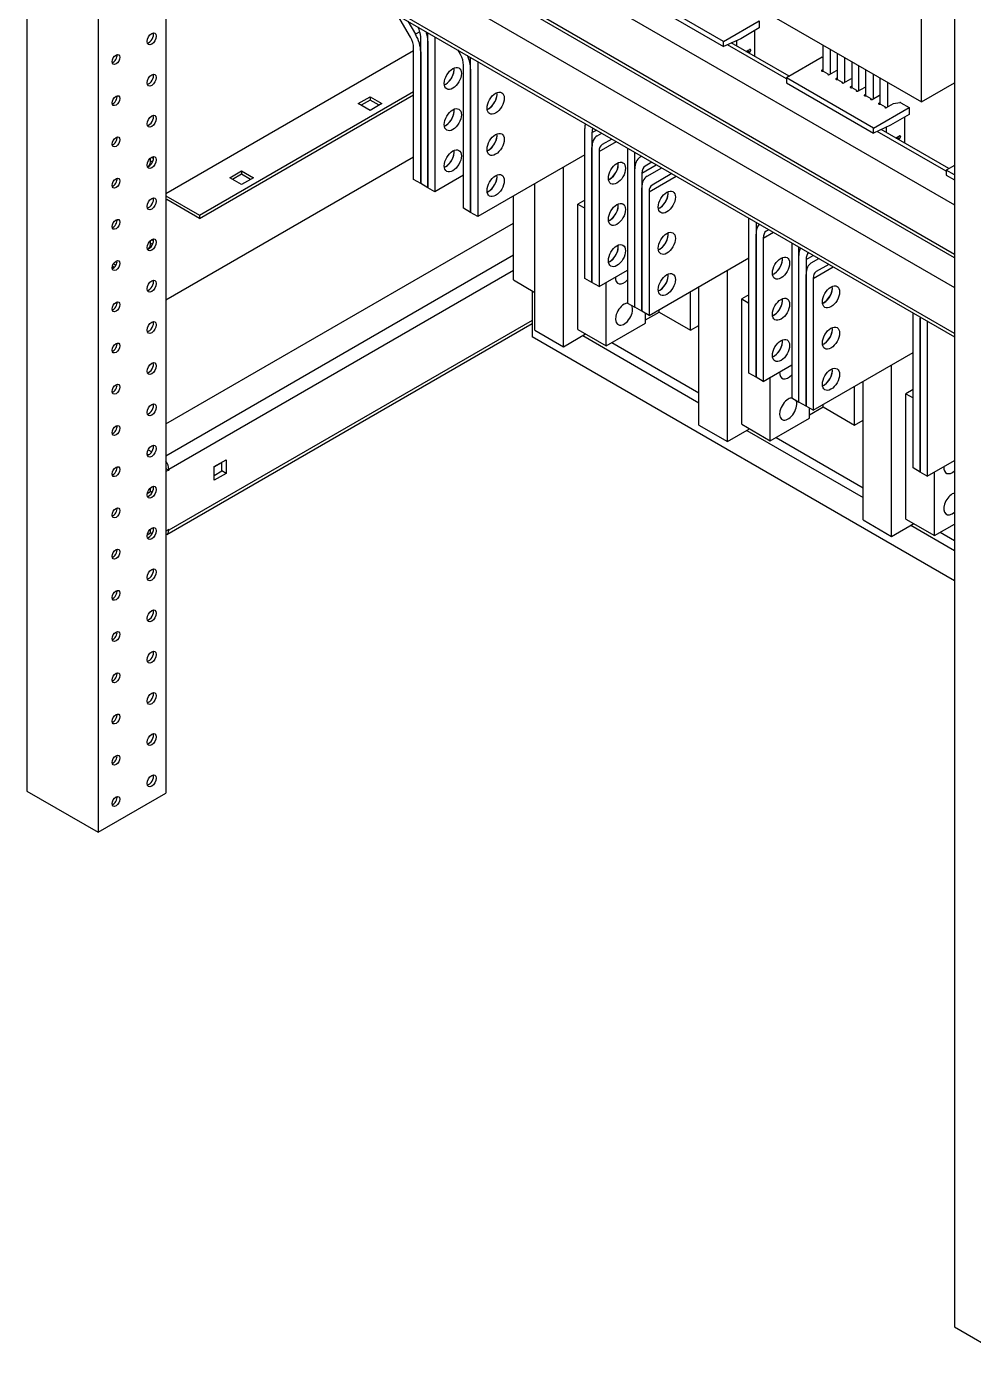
# Model space of a CAD drawing. Header units: millimetres. Extents: x -116965 to 323937, y 291661 to 566926.
# Drawn here: x -22565.2 to -22321.3, y 313511.1 to 313856.6 of the extents above; entities that cross this region are included whole.
import ezdxf

# ---------------------------------------------------------------- set-up
doc = ezdxf.new("R2010")
doc.units = ezdxf.units.MM
doc.layers.add('ALPHA', color=255, linetype='Continuous')

msp = doc.modelspace()

# ---------------------------------------------------------------- linework, layer by layer
at = {"layer": 'ALPHA'}
for p, q in [((-22565.16943, 314169.231135), (-22565.16943, 313659.737268)), ((-22546.784654, 314158.616679), (-22546.784654, 313649.122813)), ((-22529.319116, 314053.852003), (-22529.319116, 313659.206546)), ((-22326.167338, 314031.243213), (-22326.167338, 313521.749346)), ((-22518.104403, 313921.489742), (-22326.167338, 313810.674826)), ((-22326.167338, 313797.93748), (-22529.135269, 313915.121069)), ((-22326.167338, 313797.088323), (-22529.135269, 313914.271912)), ((-22518.839794, 313900.685409), (-22326.167338, 313789.445915)), ((-22326.167338, 313777.557725), (-22529.135269, 313894.741314)), ((-22529.135269, 313893.892158), (-22326.167338, 313776.708568)), ((-22385.64209, 313852.761143), (-22408.071517, 313865.710778)), ((-22408.071517, 313864.437044), (-22385.64209, 313851.487408)), ((-22380.586276, 313863.747104), (-22334.624335, 313837.210965)), ((-22334.624335, 313837.210965), (-22334.624335, 313861.836502)), ((-22466.331659, 313853.894787), (-22469.568593, 313859.501322)), ((-22466.968593, 313858.000211), (-22465.031659, 313854.645342)), ((-22385.64209, 313852.761143), (-22376.449701, 313858.06837)), ((-22376.449701, 313856.259667), (-22381.229743, 313853.499909)), ((-22376.449701, 313858.06837), (-22376.449701, 313856.259667)), ((-22463.901773, 313855.297683), (-22465.031659, 313854.645342)), ((-22463.685465, 313816.194343), (-22463.685465, 313853.936544)), ((-22461.846987, 313815.132898), (-22461.846987, 313855.04325)), ((-22461.846987, 313852.875099), (-22461.846987, 313815.132898)), ((-22460.00851, 313853.981805), (-22460.00851, 313814.071452)), ((-22381.229743, 313853.499378), (-22385.64209, 313851.487408)), ((-22385.64209, 313851.487408), (-22385.64209, 313852.761143)), ((-22382.33962, 313852.993289), (-22382.33283, 313852.989369)), ((-22382.33283, 313852.989369), (-22382.33283, 313851.629761)), ((-22381.229743, 313853.499909), (-22381.229743, 313853.499378)), ((-22377.552788, 313848.870003), (-22377.552788, 313855.6228)), ((-22529.319116, 313813.646874), (-22465.523943, 313850.479035)), ((-22465.523943, 313817.255789), (-22465.523943, 313851.176786)), ((-22463.685465, 313850.11534), (-22463.685465, 313816.194343)), ((-22453.462316, 313849.436716), (-22454.125381, 313850.585179)), ((-22369.463486, 313843.144446), (-22384.67652, 313851.927695)), ((-22368.788662, 313843.810032), (-22383.655365, 313852.393327)), ((-22379.892113, 313850.220613), (-22378.922022, 313850.741578)), ((-22379.794023, 313850.16398), (-22379.471211, 313850.366562)), ((-22379.758961, 313850.185983), (-22379.758961, 313850.292119)), ((-22379.471211, 313850.366562), (-22378.919667, 313850.048129)), ((-22378.919667, 313850.048129), (-22379.24248, 313849.845546)), ((-22378.655875, 313850.518563), (-22378.984259, 313850.708155)), ((-22378.93182, 313850.736316), (-22378.655875, 313850.576999)), ((-22378.655875, 313850.576999), (-22378.655875, 313850.518563)), ((-22359.995327, 313845.132938), (-22359.995327, 313851.858914)), ((-22358.156849, 313850.797468), (-22358.156849, 313844.365108)), ((-22356.318371, 313843.010047), (-22356.318371, 313849.736023)), ((-22452.654599, 313809.82567), (-22452.654599, 313846.718714)), ((-22450.816122, 313808.764224), (-22450.816122, 313848.674577)), ((-22448.977644, 313847.613132), (-22448.977644, 313807.702779)), ((-22360.271098, 313848.727649), (-22369.463486, 313843.420422)), ((-22360.271098, 313848.727649), (-22359.995327, 313848.568433)), ((-22354.479894, 313848.674577), (-22354.479894, 313842.242217)), ((-22352.641416, 313847.613132), (-22352.641416, 313840.887155)), ((-22350.802938, 313840.119326), (-22350.802938, 313846.551686)), ((-22450.816122, 313845.657269), (-22450.816122, 313808.764224)), ((-22347.034059, 313830.470786), (-22369.463486, 313843.420422)), ((-22369.463486, 313843.420422), (-22369.463486, 313842.146687)), ((-22359.995327, 313845.553927), (-22360.326253, 313845.362867)), ((-22360.326253, 313845.150578), (-22360.326253, 313845.362867)), ((-22359.958557, 313845.150578), (-22358.745162, 313844.450024)), ((-22358.745162, 313844.450024), (-22358.745162, 313844.237735)), ((-22358.377466, 313844.237735), (-22356.538989, 313845.29918)), ((-22356.318371, 313843.431036), (-22356.649297, 313843.239976)), ((-22356.649297, 313843.027687), (-22356.649297, 313843.239976)), ((-22356.538989, 313845.29918), (-22356.318371, 313845.33331)), ((-22356.281602, 313843.027687), (-22355.068207, 313842.327133)), ((-22354.700511, 313842.114844), (-22352.862033, 313843.176289)), ((-22352.862033, 313843.176289), (-22352.641416, 313843.210419)), ((-22348.964461, 313838.764264), (-22348.964461, 313845.49024)), ((-22347.125983, 313844.428795), (-22347.125983, 313837.996435)), ((-22345.287506, 313836.641373), (-22345.287506, 313843.367349)), ((-22520.678272, 313808.021212), (-22465.523943, 313839.864579)), ((-22520.678272, 313807.172056), (-22465.523943, 313839.015423)), ((-22369.463486, 313842.146687), (-22347.034059, 313829.197051)), ((-22355.068207, 313842.327133), (-22355.068207, 313842.114844)), ((-22352.641416, 313841.308145), (-22352.972342, 313841.117085)), ((-22352.972342, 313840.904796), (-22352.972342, 313841.117085)), ((-22352.604646, 313840.904796), (-22351.391251, 313840.204242)), ((-22351.391251, 313840.204242), (-22351.391251, 313839.991952)), ((-22351.023556, 313839.991952), (-22349.185078, 313841.053398)), ((-22348.964461, 313839.185254), (-22349.295387, 313838.994194)), ((-22349.295387, 313838.781905), (-22349.295387, 313838.994194)), ((-22349.185078, 313841.053398), (-22348.964461, 313841.087528)), ((-22347.3466, 313837.869061), (-22345.508123, 313838.930507)), ((-22345.508123, 313838.930507), (-22345.287506, 313838.964637)), ((-22343.449028, 313842.305904), (-22343.449028, 313835.873544)), ((-22334.624335, 313837.210965), (-22326.167338, 313842.093615)), ((-22479.790529, 313836.786387), (-22476.738656, 313838.548387)), ((-22476.738656, 313835.024387), (-22479.790529, 313836.786387)), ((-22476.738656, 313837.69923), (-22479.055138, 313836.361809)), ((-22476.738656, 313838.548387), (-22476.738656, 313837.69923)), ((-22476.738656, 313838.548387), (-22473.686783, 313836.786387)), ((-22474.422174, 313836.361809), (-22476.738656, 313837.69923)), ((-22473.686783, 313836.786387), (-22476.738656, 313835.024387)), ((-22348.927691, 313838.781905), (-22347.714296, 313838.08135)), ((-22347.714296, 313838.08135), (-22347.714296, 313837.869061)), ((-22347.034059, 313830.470786), (-22337.841671, 313835.778014)), ((-22345.287506, 313837.062363), (-22345.618431, 313836.871303)), ((-22345.618431, 313836.659013), (-22345.618431, 313836.871303)), ((-22345.250736, 313836.659013), (-22344.037341, 313835.958459)), ((-22344.037341, 313835.958459), (-22344.037341, 313835.74617)), ((-22343.669645, 313835.74617), (-22341.831168, 313836.807616)), ((-22341.831168, 313836.807616), (-22340.23621, 313837.054357)), ((-22339.985069, 313837.015505), (-22337.841671, 313835.778014)), ((-22337.841671, 313835.778014), (-22337.841671, 313833.96931)), ((-22337.841671, 313833.96931), (-22342.621713, 313831.209552)), ((-22338.944758, 313826.579646), (-22338.944758, 313833.332443)), ((-22421.400479, 313791.781095), (-22421.400479, 313830.372453)), ((-22419.562002, 313829.311007), (-22418.419718, 313829.970505)), ((-22419.562002, 313829.311007), (-22419.562002, 313790.71965)), ((-22418.215808, 313828.465354), (-22417.014264, 313829.159066)), ((-22342.621713, 313831.209021), (-22347.034059, 313829.197051)), ((-22347.034059, 313829.197051), (-22347.034059, 313830.470786)), ((-22328.281587, 313819.368065), (-22346.068489, 313829.637338)), ((-22327.606763, 313820.033651), (-22345.047335, 313830.10297)), ((-22343.731589, 313830.702932), (-22343.7248, 313830.699012)), ((-22343.7248, 313830.699012), (-22343.7248, 313829.339404)), ((-22342.621713, 313831.209552), (-22342.621713, 313831.209021)), ((-22419.562002, 313790.71965), (-22419.562002, 313825.489803)), ((-22417.723524, 313824.428358), (-22413.271981, 313826.998457)), ((-22414.414264, 313827.657955), (-22416.915808, 313826.213688)), ((-22410.369614, 313825.277514), (-22410.369614, 313785.412422)), ((-22341.284083, 313827.930256), (-22340.313992, 313828.451222)), ((-22341.185993, 313827.873623), (-22340.86318, 313828.076206)), ((-22341.150931, 313827.895627), (-22341.150931, 313828.001763)), ((-22340.86318, 313828.076206), (-22340.311637, 313827.757772)), ((-22340.311637, 313827.757772), (-22340.634449, 313827.55519)), ((-22340.047844, 313828.228206), (-22340.376229, 313828.417799)), ((-22340.32379, 313828.44596), (-22340.047844, 313828.286642)), ((-22340.047844, 313828.286642), (-22340.047844, 313828.228206)), ((-22533.271843, 313822.085366), (-22533.271843, 313822.791133)), ((-22533.271843, 313822.085366), (-22532.759903, 313821.789797)), ((-22532.996072, 313822.987595), (-22532.536452, 313822.722233)), ((-22529.319116, 313786.261578), (-22465.523943, 313823.093739)), ((-22421.400479, 313823.624462), (-22448.977644, 313807.702779)), ((-22417.723524, 313824.428358), (-22417.723524, 313789.658204)), ((-22408.531136, 313824.216069), (-22408.491939, 313824.238699)), ((-22408.531136, 313784.350976), (-22408.531136, 313824.216069)), ((-22407.184942, 313822.945838), (-22406.71879, 313823.214971)), ((-22404.11879, 313821.71386), (-22405.884942, 313820.694172)), ((-22512.883126, 313817.680367), (-22509.831253, 313819.442367)), ((-22509.831253, 313818.59321), (-22512.147735, 313817.255789)), ((-22509.831253, 313819.442367), (-22509.831253, 313818.59321)), ((-22509.831253, 313819.442367), (-22506.779381, 313817.680367)), ((-22507.514772, 313817.255789), (-22509.831253, 313818.59321)), ((-22452.654599, 313818.317234), (-22460.00851, 313814.071452)), ((-22426.915912, 313774.161099), (-22426.915912, 313820.440125)), ((-22408.531136, 313784.350976), (-22408.531136, 313819.970286)), ((-22406.692658, 313818.908841), (-22402.976506, 313821.054362)), ((-22406.692658, 313818.908841), (-22406.692658, 313783.289531)), ((-22405.346464, 313818.063188), (-22401.571052, 313820.242923)), ((-22398.971052, 313818.741812), (-22404.046464, 313815.811522)), ((-22326.167338, 313820.864704), (-22328.281587, 313819.644041)), ((-22326.167338, 313818.423379), (-22328.281587, 313819.644041)), ((-22328.281587, 313819.644041), (-22328.281587, 313818.370307)), ((-22328.281587, 313818.370307), (-22326.167338, 313817.149644)), ((-22509.831253, 313815.918367), (-22512.883126, 313817.680367)), ((-22506.779381, 313817.680367), (-22509.831253, 313815.918367)), ((-22463.685465, 313816.194343), (-22465.523943, 313817.255789)), ((-22461.846987, 313815.132898), (-22463.685465, 313816.194343)), ((-22460.00851, 313814.071452), (-22461.846987, 313815.132898)), ((-22434.269823, 313778.406881), (-22434.269823, 313816.194343)), ((-22406.692658, 313783.289531), (-22406.692658, 313815.087637)), ((-22404.854181, 313814.026191), (-22397.828769, 313818.082315)), ((-22529.319116, 313813.010006), (-22520.678272, 313808.021212)), ((-22529.319116, 313812.16085), (-22529.135269, 313812.054705)), ((-22529.319116, 313811.948561), (-22529.135269, 313812.054705)), ((-22520.678272, 313807.172056), (-22529.135269, 313812.054705)), ((-22439.785256, 313791.356517), (-22439.785256, 313813.010006)), ((-22421.400479, 313811.948561), (-22423.238957, 313810.887115)), ((-22404.854181, 313814.026191), (-22404.854181, 313782.228085)), ((-22520.678272, 313808.021212), (-22520.678272, 313807.172056)), ((-22450.816122, 313808.764224), (-22452.654599, 313809.82567)), ((-22448.977644, 313807.702779), (-22450.816122, 313808.764224)), ((-22423.238957, 313810.887115), (-22421.400479, 313809.82567)), ((-22423.238957, 313778.61917), (-22423.238957, 313810.887115)), ((-22529.319116, 313754.312067), (-22439.785256, 313806.004466)), ((-22379.115494, 313767.367848), (-22379.115494, 313807.2782)), ((-22377.277016, 313806.216755), (-22377.277016, 313766.306402)), ((-22533.271843, 313800.856455), (-22533.271843, 313801.562222)), ((-22532.996072, 313801.758684), (-22532.536452, 313801.493322)), ((-22377.277016, 313766.306402), (-22377.277016, 313803.199447)), ((-22375.438539, 313802.138001), (-22372.825473, 313803.646655)), ((-22375.438539, 313802.138001), (-22375.438539, 313765.244956)), ((-22373.967757, 313804.306153), (-22374.630822, 313803.923332)), ((-22368.084628, 313800.909527), (-22368.084628, 313760.999174)), ((-22533.271843, 313800.856455), (-22532.759903, 313800.560886)), ((-22439.785256, 313797.72519), (-22529.319116, 313746.032792)), ((-22366.246151, 313759.937729), (-22366.246151, 313799.848082)), ((-22366.246151, 313759.937729), (-22366.246151, 313797.67993)), ((-22364.407673, 313796.618484), (-22362.529998, 313797.70256)), ((-22542.942409, 313794.339279), (-22543.181064, 313794.477067)), ((-22542.621652, 313794.578668), (-22543.134126, 313794.874545)), ((-22542.842992, 313795.555615), (-22542.177395, 313795.171333)), ((-22404.854181, 313782.228085), (-22379.115494, 313797.088323)), ((-22364.407673, 313796.618484), (-22364.407673, 313758.876283)), ((-22363.061479, 313795.772831), (-22361.124544, 313796.891121)), ((-22362.569195, 313791.735835), (-22357.382261, 313794.730513)), ((-22358.524544, 313795.39001), (-22361.761479, 313793.521165)), ((-22528.583725, 313742.636166), (-22439.785256, 313793.903986)), ((-22439.785256, 313791.356517), (-22434.269823, 313788.17218)), ((-22419.562002, 313790.71965), (-22421.400479, 313791.781095)), ((-22417.723524, 313789.658204), (-22419.562002, 313790.71965)), ((-22417.723524, 313789.658204), (-22410.369614, 313793.903986)), ((-22415.885047, 313774.373388), (-22415.885047, 313790.71965)), ((-22384.630927, 313749.747851), (-22384.630927, 313793.903986)), ((-22364.407673, 313758.876283), (-22364.407673, 313792.79728)), ((-22362.569195, 313791.735835), (-22362.569195, 313757.814838)), ((-22435.005214, 313788.596759), (-22435.005214, 313776.708568)), ((-22394.19101, 313778.406881), (-22394.19101, 313788.38447)), ((-22391.984837, 313753.993634), (-22391.984837, 313789.658204)), ((-22379.115494, 313787.535313), (-22380.953972, 313786.473868)), ((-22410.369614, 313785.412422), (-22408.531136, 313784.350976)), ((-22406.692658, 313783.289531), (-22408.531136, 313784.350976)), ((-22402.280312, 313783.077242), (-22402.280312, 313783.714109)), ((-22380.953972, 313786.473868), (-22379.115494, 313785.412422)), ((-22380.953972, 313754.205923), (-22380.953972, 313786.473868)), ((-22435.005214, 313780.954351), (-22528.583725, 313726.926772)), ((-22415.885047, 313774.373388), (-22405.77342, 313780.211339)), ((-22404.854181, 313782.228085), (-22406.692658, 313783.289531)), ((-22405.77342, 313781.060495), (-22402.280312, 313783.077242)), ((-22405.77342, 313780.211339), (-22405.77342, 313782.758808)), ((-22402.280312, 313783.077242), (-22394.19101, 313778.406881)), ((-22336.830508, 313742.9546), (-22336.830508, 313782.864953)), ((-22334.992031, 313781.803507), (-22334.992031, 313741.893154)), ((-22334.992031, 313741.893154), (-22334.992031, 313781.545957)), ((-22333.153553, 313780.484512), (-22332.930508, 313780.613287)), ((-22333.153553, 313780.484512), (-22333.153553, 313740.831709)), ((-22529.068355, 313725.855573), (-22435.005214, 313780.162953)), ((-22434.269823, 313778.406881), (-22426.915912, 313774.161099)), ((-22426.915912, 313774.161099), (-22421.216632, 313777.45158)), ((-22423.238957, 313778.61917), (-22415.885047, 313774.373388)), ((-22421.952023, 313777.027002), (-22391.984837, 313759.72544)), ((-22394.19101, 313778.406881), (-22391.984837, 313779.680616)), ((-22326.167338, 313713.870992), (-22435.005214, 313776.708568)), ((-22414.414264, 313775.222545), (-22391.984837, 313762.272909)), ((-22362.569195, 313757.814838), (-22336.830508, 313772.675075)), ((-22377.277016, 313766.306402), (-22379.115494, 313767.367848)), ((-22375.438539, 313765.244956), (-22368.084628, 313769.490739)), ((-22342.345941, 313725.334604), (-22342.345941, 313769.490739)), ((-22375.438539, 313765.244956), (-22377.277016, 313766.306402)), ((-22373.600061, 313749.96014), (-22373.600061, 313766.306402)), ((-22351.906025, 313753.993634), (-22351.906025, 313763.971222)), ((-22349.699852, 313729.580386), (-22349.699852, 313765.244956)), ((-22336.830508, 313763.122065), (-22338.668986, 313762.06062)), ((-22368.084628, 313760.999174), (-22366.246151, 313759.937729)), ((-22364.407673, 313758.876283), (-22366.246151, 313759.937729)), ((-22338.668986, 313762.06062), (-22336.830508, 313760.999174)), ((-22338.668986, 313729.792675), (-22338.668986, 313762.06062)), ((-22362.569195, 313757.814838), (-22364.407673, 313758.876283)), ((-22363.488434, 313756.647247), (-22359.995327, 313758.663994)), ((-22363.488434, 313755.798091), (-22363.488434, 313758.34556)), ((-22359.995327, 313758.663994), (-22359.995327, 313759.300861)), ((-22359.995327, 313758.663994), (-22351.906025, 313753.993634)), ((-22391.984837, 313753.993634), (-22384.630927, 313749.747851)), ((-22384.630927, 313749.747851), (-22378.931646, 313753.038333)), ((-22380.953972, 313754.205923), (-22373.600061, 313749.96014)), ((-22379.667037, 313752.613754), (-22349.699852, 313735.312192)), ((-22373.600061, 313749.96014), (-22363.488434, 313755.798091)), ((-22351.906025, 313753.993634), (-22349.699852, 313755.267368)), ((-22372.129279, 313750.809297), (-22349.699852, 313737.859661)), ((-22533.82723, 313746.300372), (-22534.187239, 313746.508223)), ((-22533.927981, 313747.632275), (-22532.983401, 313747.086922)), ((-22529.319116, 313742.848455), (-22528.583725, 313742.423877)), ((-22528.583725, 313742.423877), (-22529.319116, 313741.999299)), ((-22528.583725, 313742.636166), (-22528.583725, 313742.423877)), ((-22516.872623, 313743.304877), (-22513.82075, 313745.066876)), ((-22516.872623, 313743.24119), (-22514.923837, 313744.366322)), ((-22516.872623, 313739.780878), (-22516.872623, 313743.304877)), ((-22516.872623, 313741.054612), (-22514.923837, 313742.179745)), ((-22514.923837, 313742.179745), (-22514.923837, 313744.430009)), ((-22513.82075, 313741.542877), (-22514.923837, 313742.179745)), ((-22513.82075, 313745.066876), (-22513.82075, 313741.542877)), ((-22334.992031, 313741.893154), (-22336.830508, 313742.9546)), ((-22333.153553, 313740.831709), (-22326.167338, 313744.865202)), ((-22513.82075, 313741.542877), (-22516.872623, 313739.780878)), ((-22333.153553, 313740.831709), (-22334.992031, 313741.893154)), ((-22331.315076, 313725.546893), (-22331.315076, 313741.893154)), ((-22534.149487, 313736.387038), (-22533.308613, 313736.872517)), ((-22533.308613, 313736.872517), (-22533.308613, 313737.843475)), ((-22532.886463, 313736.628788), (-22533.308613, 313736.872517)), ((-22349.699852, 313729.580386), (-22342.345941, 313725.334604)), ((-22342.345941, 313725.334604), (-22336.646661, 313728.625085)), ((-22338.668986, 313729.792675), (-22331.315076, 313725.546893)), ((-22331.315076, 313725.546893), (-22326.167338, 313728.51894)), ((-22534.149487, 313725.772582), (-22533.308613, 313726.258061)), ((-22533.308613, 313726.258061), (-22533.308613, 313727.22902)), ((-22532.886463, 313726.014333), (-22533.308613, 313726.258061)), ((-22528.583725, 313727.139061), (-22529.319116, 313726.714483)), ((-22528.583725, 313727.139061), (-22528.583725, 313726.926772)), ((-22337.382052, 313728.200507), (-22326.167338, 313721.725689)), ((-22329.844293, 313726.396049), (-22326.167338, 313724.273158)), ((-22565.16943, 313659.737268), (-22546.784654, 313649.122813)), ((-22546.784654, 313649.122813), (-22529.319116, 313659.206546)), ((-22326.167338, 313521.749346), (-22307.782562, 313511.134891))]:
    msp.add_line(p, q, dxfattribs=at)
for centre, major_axis, start_param, end_param in [((-22466.443181, 313855.528712), (-1.95, 3.377499), 3.926990817, 4.6759546318), ((-22532.996072, 313853.451082), (0.845, 1.463583), 2.3561944902, 8.6393797974), ((-22533.731463, 313853.87566), (0.845, 1.463583), 3.5917893435, 5.8329886172), ((-22468.281659, 313852.768954), (-1.95, 3.377499), 3.926990817, 4.7123889804), ((-22468.281659, 313852.768954), (-3.25, 5.629165), 3.926990817, 4.7123889804), ((-22466.443181, 313855.528712), (-3.25, 5.629165), 3.926990817, 4.3478317303), ((-22383.435916, 313852.352502), (0.78, 1.351), 5.4977871438, 5.5032970467), ((-22542.18846, 313848.143854), (0.702, 1.2159), 2.3561944902, 8.6393797974), ((-22542.923851, 313848.568433), (0.702, 1.2159), 3.692878252, 5.7318997087), ((-22455.412316, 313848.310883), (-1.95, 3.377499), 3.926990817, 4.7123889804), ((-22379.483189, 313850.67778), (0.195, 0.33775), 3.9704417124, 4.6214712649), ((-22378.931646, 313850.417782), (0.195, 0.33775), 5.4977871438, 7.0336768855), ((-22378.931646, 313850.359346), (0.195, 0.33775), 3.9704417124, 5.4977871438), ((-22455.412316, 313843.261205), (1.56, 2.701999), 2.3561944902, 8.6393797974), ((-22457.250793, 313844.32265), (1.56, 2.701999), 3.7717298997, 5.6530480611), ((-22457.250793, 313844.32265), (1.56, 2.701999), 3.926990817, 5.6530480611), ((-22455.412316, 313848.310883), (-3.25, 5.629165), 3.926990817, 4.5317064216), ((-22532.996072, 313842.836627), (0.845, 1.463583), 2.3561944902, 8.6393797974), ((-22533.731463, 313843.261205), (0.845, 1.463583), 3.5917893435, 5.8329886172), ((-22360.142405, 313845.256722), (-0.26, 0), 5.4977871438, 8.6393797974), ((-22358.561314, 313844.343879), (-0.26, 0), 5.4977871438, 8.6393797974), ((-22356.46545, 313843.133831), (-0.26, 0), 5.4977871438, 8.6393797974), ((-22542.18846, 313837.529399), (0.702, 1.2159), 2.3561944902, 8.6393797974), ((-22457.250793, 313844.32265), (1.56, 2.701999), 3.7717298997, 3.926990817), ((-22444.38145, 313836.892531), (1.56, 2.701999), 2.3561944902, 8.6393797974), ((-22446.219927, 313837.953977), (1.56, 2.701999), 3.7717298997, 5.6530480611), ((-22446.219927, 313837.953977), (1.56, 2.701999), 3.926990817, 5.6530480611), ((-22354.884359, 313842.220988), (-0.26, 0), 5.4977871438, 8.6393797974), ((-22352.788494, 313841.01094), (-0.26, 0), 5.4977871438, 8.6393797974), ((-22351.207403, 313840.098097), (-0.26, 0), 5.4977871438, 8.6393797974), ((-22349.111539, 313838.888049), (-0.26, 0), 5.4977871438, 8.6393797974), ((-22542.923851, 313837.953977), (0.702, 1.2159), 3.692878252, 5.7318997087), ((-22455.412316, 313832.646749), (1.56, 2.701999), 2.3561944902, 8.6393797974), ((-22347.530448, 313837.975206), (-0.26, 0), 5.4977871438, 8.6393797974), ((-22345.434584, 313836.765158), (-0.26, 0), 5.4977871438, 8.6393797974), ((-22343.853493, 313835.852315), (-0.26, 0), 5.4977871438, 8.6393797974), ((-22340.168917, 313836.90936), (-0.26, 0), 3.926990817, 4.9741883682), ((-22532.996072, 313832.222171), (0.845, 1.463583), 2.3561944902, 8.6393797974), ((-22533.731463, 313832.646749), (0.845, 1.463583), 3.5917893435, 5.8329886172), ((-22457.250793, 313833.708195), (1.56, 2.701999), 3.7717298997, 5.6530480611), ((-22457.250793, 313833.708195), (1.56, 2.701999), 3.926990817, 5.6530480611), ((-22446.219927, 313837.953977), (1.56, 2.701999), 3.7717298997, 3.926990817), ((-22457.250793, 313833.708195), (1.56, 2.701999), 3.7717298997, 3.926990817), ((-22444.38145, 313826.278076), (1.56, 2.701999), 2.3561944902, 8.6393797974), ((-22446.219927, 313827.339521), (1.56, 2.701999), 3.7717298997, 5.6530480611), ((-22446.219927, 313827.339521), (1.56, 2.701999), 3.926990817, 5.6530480611), ((-22416.804285, 313827.718839), (-3.25, 5.629165), 0.5342377438, 0.7853981634), ((-22416.804285, 313827.718839), (-1.95, 3.377499), 0.358319577, 0.7853981634), ((-22344.827886, 313830.062145), (0.78, 1.351), 5.4977871438, 5.5032970467), ((-22340.323616, 313828.127425), (0.195, 0.33775), 5.4977871438, 7.0336768855), ((-22542.18846, 313826.914943), (0.702, 1.2159), 2.3561944902, 8.6393797974), ((-22542.923851, 313827.339521), (0.702, 1.2159), 3.692878252, 5.7318997087), ((-22455.412316, 313822.032294), (1.56, 2.701999), 2.3561944902, 8.6393797974), ((-22414.965808, 313822.836189), (-3.25, 5.629165), 0, 0.7853981634), ((-22414.965808, 313822.836189), (-1.95, 3.377499), 0, 0.7853981634), ((-22405.77342, 313822.6239), (-3.25, 5.629165), 0.7768699226, 0.7853981634), ((-22340.875159, 313828.387423), (0.195, 0.33775), 3.9704417124, 4.6214712649), ((-22340.323616, 313828.068989), (0.195, 0.33775), 3.9704417124, 5.4977871438), ((-22532.996072, 313821.607715), (0.845, 1.463583), 2.3561944902, 8.6393797974), ((-22533.731463, 313822.032294), (0.845, 1.463583), 3.5917893435, 5.8329886172), ((-22534.466854, 313821.395426), (0.845, 1.463583), 4.4947049351, 5.4977871438), ((-22533.731463, 313822.032294), (0.845, 1.463583), 5.4977871438, 5.8329886172), ((-22457.250793, 313823.093739), (1.56, 2.701999), 3.7717298997, 5.6530480611), ((-22457.250793, 313823.093739), (1.56, 2.701999), 3.926990817, 5.6530480611), ((-22446.219927, 313827.339521), (1.56, 2.701999), 3.7717298997, 3.926990817), ((-22413.12733, 313818.847957), (1.56, 2.701999), 2.3561944902, 8.6393797974), ((-22405.77342, 313822.6239), (-1.95, 3.377499), 0.7711841224, 0.7853981634), ((-22403.934942, 313817.316672), (-3.25, 5.629165), 0, 0.7853981634), ((-22457.250793, 313823.093739), (1.56, 2.701999), 3.7717298997, 3.926990817), ((-22444.38145, 313815.66362), (1.56, 2.701999), 2.3561944902, 8.6393797974), ((-22446.219927, 313816.725066), (1.56, 2.701999), 3.7717298997, 5.6530480611), ((-22446.219927, 313816.725066), (1.56, 2.701999), 3.926990817, 5.6530480611), ((-22414.965808, 313819.909403), (1.56, 2.701999), 3.7717298997, 5.6530480611), ((-22414.965808, 313819.909403), (1.56, 2.701999), 3.926990817, 5.6530480611), ((-22403.934942, 313817.316672), (-1.95, 3.377499), 0, 0.7853981634), ((-22542.18846, 313816.300488), (0.702, 1.2159), 2.3561944902, 8.6393797974), ((-22542.923851, 313816.725066), (0.702, 1.2159), 3.692878252, 5.7318997087), ((-22414.965808, 313819.909403), (1.56, 2.701999), 3.7717298997, 3.926990817), ((-22402.096464, 313812.434023), (-3.25, 5.629165), 0, 0.7853981634), ((-22402.096464, 313812.434023), (-1.95, 3.377499), 0, 0.7853981634), ((-22532.996072, 313810.99326), (0.845, 1.463583), 2.3561944902, 8.6393797974), ((-22533.731463, 313811.417838), (0.845, 1.463583), 3.5917893435, 5.8329886172), ((-22446.219927, 313816.725066), (1.56, 2.701999), 3.7717298997, 3.926990817), ((-22413.12733, 313808.233501), (1.56, 2.701999), 2.3561944902, 8.6393797974), ((-22400.257987, 313811.417838), (1.56, 2.701999), 2.3561944902, 8.6393797974), ((-22402.096464, 313812.479284), (1.56, 2.701999), 3.7717298997, 5.6530480611), ((-22402.096464, 313812.479284), (1.56, 2.701999), 3.926990817, 5.6530480611), ((-22414.965808, 313809.294947), (1.56, 2.701999), 3.7717298997, 5.6530480611), ((-22414.965808, 313809.294947), (1.56, 2.701999), 3.926990817, 5.6530480611), ((-22402.096464, 313812.479284), (1.56, 2.701999), 3.7717298997, 3.926990817), ((-22542.18846, 313805.686032), (0.702, 1.2159), 2.3561944902, 8.6393797974), ((-22542.923851, 313806.11061), (0.702, 1.2159), 3.692878252, 5.7318997087), ((-22414.965808, 313809.294947), (1.56, 2.701999), 3.7717298997, 3.926990817), ((-22372.680822, 313800.545833), (-3.25, 5.629165), 0.1806825588, 0.7853981634), ((-22532.996072, 313800.378804), (0.845, 1.463583), 2.3561944902, 8.6393797974), ((-22533.731463, 313800.803383), (0.845, 1.463583), 3.5917893435, 5.8329886172), ((-22533.731463, 313800.803383), (0.845, 1.463583), 5.4977871438, 5.8329886172), ((-22400.257987, 313800.803383), (1.56, 2.701999), 2.3561944902, 8.6393797974), ((-22402.096464, 313801.864828), (1.56, 2.701999), 3.7717298997, 5.6530480611), ((-22402.096464, 313801.864828), (1.56, 2.701999), 3.926990817, 5.6530480611), ((-22372.680822, 313800.545833), (-1.95, 3.377499), 0, 0.7853981634), ((-22534.466854, 313800.166515), (0.845, 1.463583), 4.4947049351, 5.4977871438), ((-22413.12733, 313797.619046), (1.56, 2.701999), 2.3561944902, 8.6393797974), ((-22414.965808, 313798.680491), (1.56, 2.701999), 3.7717298997, 5.6530480611), ((-22414.965808, 313798.680491), (1.56, 2.701999), 3.926990817, 5.6530480611), ((-22402.096464, 313801.864828), (1.56, 2.701999), 3.7717298997, 3.926990817), ((-22370.842345, 313794.434709), (1.56, 2.701999), 2.3561944902, 8.6393797974), ((-22361.649956, 313795.026316), (-3.25, 5.629165), 0.3645572501, 0.7853981634), ((-22361.649956, 313795.026316), (-1.95, 3.377499), 0.0364343486, 0.7853981634), ((-22542.18846, 313795.071577), (0.702, 1.2159), 2.3561944902, 8.6393797974), ((-22542.923851, 313795.496155), (0.702, 1.2159), 3.692878252, 5.7318997087), ((-22414.965808, 313798.680491), (1.56, 2.701999), 3.7717298997, 3.926990817), ((-22372.680822, 313795.496155), (1.56, 2.701999), 3.7717298996, 5.6530480611), ((-22372.680822, 313795.496155), (1.56, 2.701999), 3.926990817, 5.6530480611), ((-22359.811479, 313790.143666), (-3.25, 5.629165), 0, 0.7853981634), ((-22532.996072, 313789.764349), (0.845, 1.463583), 2.3561944902, 8.6393797974), ((-22533.731463, 313790.188927), (0.845, 1.463583), 3.5917893435, 5.8329886172), ((-22411.288852, 313793.160975), (1.56, 2.701999), 2.2727644036, 4.3567662483), ((-22400.257987, 313790.188927), (1.56, 2.701999), 2.3561944902, 8.6393797974), ((-22402.096464, 313791.250373), (1.56, 2.701999), 3.7717298997, 5.6530480611), ((-22402.096464, 313791.250373), (1.56, 2.701999), 3.926990817, 5.6530480611), ((-22372.680822, 313795.496155), (1.56, 2.701999), 3.7717298997, 3.926990817), ((-22359.811479, 313790.143666), (-1.95, 3.377499), 0, 0.7853981634), ((-22402.096464, 313791.250373), (1.56, 2.701999), 3.7717298997, 3.926990817), ((-22357.973001, 313787.00459), (1.56, 2.701999), 2.3561944902, 8.6393797974), ((-22359.811479, 313788.066036), (1.56, 2.701999), 3.7717298997, 5.6530480611), ((-22359.811479, 313788.066036), (1.56, 2.701999), 3.926990817, 5.6530480611), ((-22542.18846, 313784.457121), (0.702, 1.2159), 2.3561944902, 8.6393797974), ((-22542.923851, 313784.881699), (0.702, 1.2159), 3.692878252, 5.7318997087), ((-22411.288852, 313782.546519), (1.56, 2.701999), 0.7853981634, 5.9433483977), ((-22411.288852, 313782.546519), (1.56, 2.701999), 0.3398369095, 0.7853981634), ((-22370.842345, 313783.820254), (1.56, 2.701999), 2.3561944902, 8.6393797974), ((-22372.680822, 313784.881699), (1.56, 2.701999), 3.7717298996, 5.6530480611), ((-22372.680822, 313784.881699), (1.56, 2.701999), 3.926990817, 5.6530480611), ((-22359.811479, 313788.066036), (1.56, 2.701999), 3.7717298997, 3.926990817), ((-22532.996072, 313779.149893), (0.845, 1.463583), 2.3561944902, 8.6393797974), ((-22533.731463, 313779.574471), (0.845, 1.463583), 3.5917893435, 5.8329886172), ((-22372.680822, 313784.881699), (1.56, 2.701999), 3.7717298997, 3.926990817), ((-22330.395837, 313778.892343), (-3.25, 5.629165), 0.7368509586, 0.7853981634), ((-22330.395837, 313778.892343), (-1.95, 3.377499), 0.7044294926, 0.7853981634), ((-22357.973001, 313776.390135), (1.56, 2.701999), 2.3561944902, 8.6393797974), ((-22359.811479, 313777.45158), (1.56, 2.701999), 3.7717298997, 5.6530480611), ((-22359.811479, 313777.45158), (1.56, 2.701999), 3.926990817, 5.6530480611), ((-22542.18846, 313773.842665), (0.702, 1.2159), 2.3561944902, 8.6393797974), ((-22542.923851, 313774.267244), (0.702, 1.2159), 3.692878252, 5.7318997087), ((-22370.842345, 313773.205798), (1.56, 2.701999), 2.3561944902, 8.6393797974), ((-22372.680822, 313774.267244), (1.56, 2.701999), 3.7717298996, 5.6530480611), ((-22372.680822, 313774.267244), (1.56, 2.701999), 3.926990817, 5.6530480611), ((-22359.811479, 313777.45158), (1.56, 2.701999), 3.7717298997, 3.926990817), ((-22532.996072, 313768.535438), (0.845, 1.463583), 2.3561944902, 8.6393797974), ((-22533.731463, 313768.960016), (0.845, 1.463583), 3.5917893435, 5.8329886172), ((-22372.680822, 313774.267244), (1.56, 2.701999), 3.7717298997, 3.926990817), ((-22369.003867, 313768.747727), (1.56, 2.701999), 2.2727644036, 4.3567662483), ((-22357.973001, 313765.775679), (1.56, 2.701999), 2.3561944902, 8.6393797974), ((-22359.811479, 313766.837125), (1.56, 2.701999), 3.7717298997, 5.6530480611), ((-22359.811479, 313766.837125), (1.56, 2.701999), 3.926990817, 5.6530480611), ((-22542.18846, 313763.22821), (0.702, 1.2159), 2.3561944902, 8.6393797974), ((-22542.923851, 313763.652788), (0.702, 1.2159), 3.692878252, 5.7318997087), ((-22359.811479, 313766.837125), (1.56, 2.701999), 3.7717298997, 3.926990817), ((-22532.996072, 313757.920982), (0.845, 1.463583), 2.3561944902, 8.6393797974), ((-22533.731463, 313758.34556), (0.845, 1.463583), 3.5917893435, 5.8329886172), ((-22369.003867, 313758.133271), (1.56, 2.701999), 0.7853981634, 5.9433483977), ((-22369.003867, 313758.133271), (1.56, 2.701999), 0.3398369095, 0.7853981634), ((-22542.18846, 313752.613754), (0.702, 1.2159), 2.3561944902, 8.6393797974), ((-22542.923851, 313753.038333), (0.702, 1.2159), 3.692878252, 5.7318997087), ((-22532.996072, 313747.306527), (0.845, 1.463583), 2.3561944902, 8.6393797974), ((-22533.731463, 313747.731105), (0.845, 1.463583), 3.5917893435, 5.8329886172), ((-22542.18846, 313741.999299), (0.702, 1.2159), 2.3561944902, 8.6393797974), ((-22542.923851, 313742.423877), (0.702, 1.2159), 3.692878252, 5.7318997087), ((-22530.238355, 313743.591467), (-1.17, 2.026499), 3.926990817, 4.9087561736), ((-22326.718881, 313744.334479), (1.56, 2.701999), 2.2727644036, 4.1796710721), ((-22532.996072, 313736.692071), (0.845, 1.463583), 2.3561944902, 8.6393797974), ((-22533.731463, 313737.116649), (0.845, 1.463583), 3.5917893435, 5.8329886172), ((-22326.718881, 313733.720023), (1.56, 2.701999), 0.7853981634, 4.1796710721), ((-22326.718881, 313733.720023), (1.56, 2.701999), 0.5327179083, 0.7853981634), ((-22542.18846, 313731.384843), (0.702, 1.2159), 2.3561944902, 8.6393797974), ((-22542.923851, 313731.809421), (0.702, 1.2159), 3.692878252, 5.7318997087), ((-22532.996072, 313726.077615), (0.845, 1.463583), 2.3561944902, 8.6393797974), ((-22533.731463, 313726.502194), (0.845, 1.463583), 3.5917893435, 5.8329886172), ((-22530.238355, 313727.882073), (-1.17, 2.026499), 2.9452254604, 3.926990817), ((-22542.18846, 313720.770388), (0.702, 1.2159), 2.3561944902, 8.6393797974), ((-22542.923851, 313721.194966), (0.702, 1.2159), 3.692878252, 5.7318997087), ((-22532.996072, 313715.46316), (0.845, 1.463583), 2.3561944902, 8.6393797974), ((-22533.731463, 313715.887738), (0.845, 1.463583), 3.5917893435, 5.8329886172), ((-22542.18846, 313710.155932), (0.702, 1.2159), 2.3561944902, 8.6393797974), ((-22542.923851, 313710.58051), (0.702, 1.2159), 3.692878252, 5.7318997087), ((-22532.996072, 313704.848704), (0.845, 1.463583), 2.3561944902, 8.6393797974), ((-22533.731463, 313705.273283), (0.845, 1.463583), 3.5917893435, 5.8329886172), ((-22542.18846, 313699.541477), (0.702, 1.2159), 2.3561944902, 8.6393797974), ((-22542.923851, 313699.966055), (0.702, 1.2159), 3.692878252, 5.7318997087), ((-22532.996072, 313694.234249), (0.845, 1.463583), 2.3561944902, 8.6393797974), ((-22533.731463, 313694.658827), (0.845, 1.463583), 3.5917893435, 5.8329886172), ((-22542.18846, 313688.927021), (0.702, 1.2159), 2.3561944902, 8.6393797974), ((-22542.923851, 313689.351599), (0.702, 1.2159), 3.692878252, 5.7318997087), ((-22532.996072, 313683.619793), (0.845, 1.463583), 2.3561944902, 8.6393797974), ((-22533.731463, 313684.044372), (0.845, 1.463583), 3.5917893435, 5.8329886172), ((-22542.18846, 313678.312566), (0.702, 1.2159), 2.3561944902, 8.6393797974), ((-22542.923851, 313678.737144), (0.702, 1.2159), 3.692878252, 5.7318997087), ((-22532.996072, 313673.005338), (0.845, 1.463583), 2.3561944902, 8.6393797974), ((-22533.731463, 313673.429916), (0.845, 1.463583), 3.5917893435, 5.8329886172), ((-22542.18846, 313667.69811), (0.702, 1.2159), 2.3561944902, 8.6393797974), ((-22542.923851, 313668.122688), (0.702, 1.2159), 3.692878252, 5.7318997087), ((-22532.996072, 313662.390882), (0.845, 1.463583), 2.3561944902, 8.6393797974), ((-22533.731463, 313662.81546), (0.845, 1.463583), 3.5917893435, 5.8329886172), ((-22542.18846, 313657.083654), (0.702, 1.2159), 2.3561944902, 8.6393797974), ((-22542.923851, 313657.508233), (0.702, 1.2159), 3.692878252, 5.7318997087)]:
    msp.add_ellipse(centre, major_axis=major_axis, ratio=0.5773502692, start_param=start_param, end_param=end_param, dxfattribs=at)

doc.saveas('drawing.dxf')
